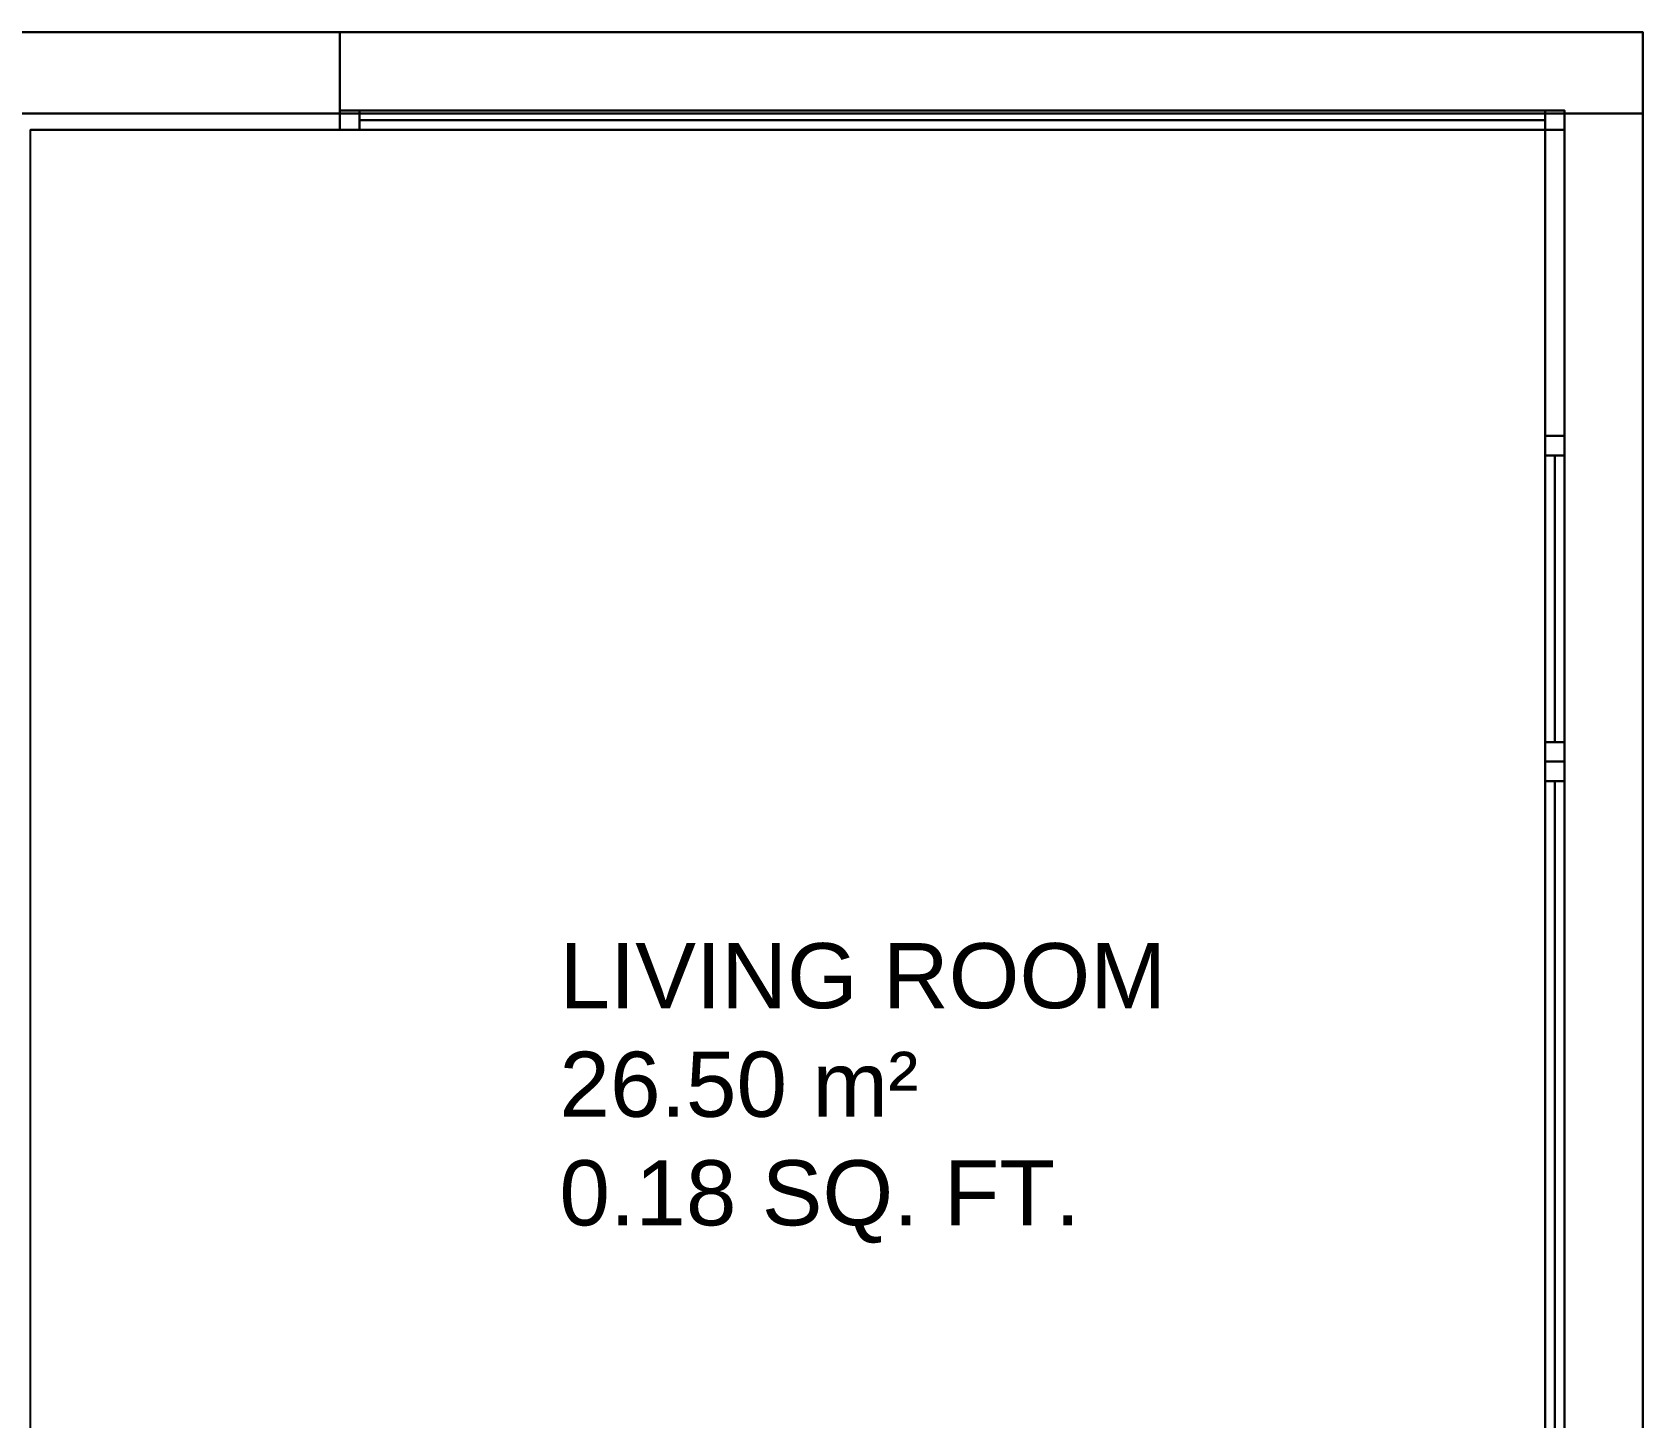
# Model space of a CAD drawing. Header units: metres. Extents: x 0 to 34.6, y -10.7 to 20.6.
# Drawn here: x 25.055 to 30, y 4.245 to 8.5 of the extents above; entities that cross this region are included whole.
import ezdxf

# ---------------------------------------------------------------- set-up
doc = ezdxf.new("R2010")
doc.units = ezdxf.units.M
doc.header["$MEASUREMENT"] = 0
doc.layers.get('0').update_dxf_attribs({"linetype": 'CONTINUOUS'})
doc.layers.add('PYDXF', color=90, linetype='CONTINUOUS')
doc.styles.get("Standard").update_dxf_attribs({"font": 'ARIAL.TTF'})

msp = doc.modelspace()

# ---------------------------------------------------------------- linework, layer by layer
for points in [[(24.6, 8.25), (24.6, 8.5), (26, 8.5), (26, 8.25)], [(26, 8.5), (26, 8.5), (24.6, 8.5)], [(26, 8.5), (24.6, 8.5), (24.6, 8.5), (26, 8.5)], [(24.6, 8.25), (26, 8.25), (26, 8.5), (24.6, 8.5)], [(26, 8.25), (26, 8.5), (30, 8.5), (30, 8.25)], [(26, 8.25), (30, 8.25), (30, 8.5), (26, 8.5)], [(30, 8.5), (26, 8.5), (26, 8.5), (30, 8.5)], [(26, 8.25), (26, 8.25), (26, 8.5)], [(30, 8.25), (30, 8.5), (30, 8.5), (30, 8.25)], [(26, 8.2, 0.1), (26, 8.26, 0.1), (26.06, 8.26, 0.1), (26.06, 8.2, 0.1)], [(26.06, 8.26, 0.1), (26, 8.26, 0.1), (26, 8.26, 0.1), (26.06, 8.26, 0.1)], [(26, 8.26, 0.1), (26, 8.2, 0.1), (26, 8.2, 0.1), (26, 8.26, 0.1)], [(26, 8.26, 0.1), (26, 8.2, 0.1), (26, 8.2, 0.1), (26, 8.26, 0.1)], [(26.06, 8.26, 0.1), (26, 8.26, 0.1), (26, 8.26, 0.1), (26.06, 8.26, 0.1)], [(26, 8.2, 0.1), (26.06, 8.2, 0.1), (26.06, 8.26, 0.1), (26, 8.26, 0.1)], [(26, 8.26, 0.1), (26, 8.2, 0.1), (26, 8.2, 0.1), (26, 8.26, 0.1)], [(26.06, 8.26, 0.1), (26, 8.26, 0.1), (26, 8.26, 0.1), (26.06, 8.26, 0.1)], [(26.06, 8.2, 0.1), (26.06, 8.26, 0.1), (29.7, 8.26, 0.1), (29.7, 8.2, 0.1)], [(26.06, 8.2, 0.1), (29.7, 8.2, 0.1), (29.7, 8.26, 0.1), (26.06, 8.26, 0.1)], [(29.7, 8.26, 0.1), (26.06, 8.26, 0.1), (26.06, 8.26, 0.1), (29.7, 8.26, 0.1)], [(26.06, 8.2, 0.1), (26.06, 8.26, 0.1), (26.06, 8.26, 0.1), (26.06, 8.2, 0.1)], [(29.7, 8.26, 0.1), (26.06, 8.26, 0.1), (26.06, 8.2, 0.1), (29.7, 8.2, 0.1)], [(29.7, 8.2, 0.1), (26.06, 8.2, 0.1), (26.06, 8.26, 0.1), (29.7, 8.26, 0.1)], [(29.7, 8.26, 0.1), (26.06, 8.26, 0.1), (26.06, 8.26, 0.1), (29.7, 8.26, 0.1)], [(29.7, 8.2, 0.1), (29.7, 8.26, 0.1), (29.76, 8.26, 0.1), (29.76, 8.2, 0.1)], [(29.76, 8.26, 0.1), (29.7, 8.26, 0.1), (29.7, 8.26, 0.1), (29.76, 8.26, 0.1)], [(29.76, 8.26, 0.1), (29.7, 8.26, 0.1), (29.7, 8.26, 0.1), (29.76, 8.26, 0.1)], [(29.7, 8.26, 0.1), (29.7, 8.2, 0.1), (29.7, 8.2, 0.1), (29.7, 8.26, 0.1)], [(29.76, 8.26, 0.1), (29.7, 8.26, 0.1), (29.7, 8.26, 0.1), (29.76, 8.26, 0.1)], [(29.7, 8.2, 0.1), (29.76, 8.2, 0.1), (29.76, 8.26, 0.1), (29.7, 8.26, 0.1)], [(29.76, 8.2, 0.1), (29.76, 8.26, 0.1), (29.76, 8.26, 0.1), (29.76, 8.2, 0.1)], [(29.76, 8.2, 0.1), (29.76, 8.26, 0.1), (29.76, 8.26, 0.1), (29.76, 8.2, 0.1)], [(29.76, 8.2, 0.1), (29.76, 8.26, 0.1), (29.76, 8.26, 0.1), (29.76, 8.2, 0.1)], [(24.6, 8.25), (24.6, 8.25), (26, 8.25)], [(26.06, 8.23, 0.1), (29.7, 8.23, 0.1), (29.7, 8.23, 0.1), (26.06, 8.23, 0.1)], [(30, 0.25), (30, 8.25), (30, 8.25), (30, 0.25)], [(29.7, 8.2, 0.1), (25.05, 8.2, 0.1), (25.05, 8.2, 0.1), (29.7, 8.2, 0.1)], [(26, 8.2, 0.1), (26.06, 8.2, 0.1), (26.06, 8.2, 0.1), (26, 8.2, 0.1)], [(26, 8.2, 0.1), (26.06, 8.2, 0.1), (26.06, 8.2, 0.1), (26, 8.2, 0.1)], [(26, 8.2, 0.1), (26.06, 8.2, 0.1), (26.06, 8.2, 0.1), (26, 8.2, 0.1)], [(26.06, 8.2, 0.1), (29.7, 8.2, 0.1), (29.7, 8.2, 0.1), (26.06, 8.2, 0.1)], [(29.7, 8.2, 0.1), (26.06, 8.2, 0.1), (26.06, 8.2, 0.1), (29.7, 8.2, 0.1)], [(29.7, 8.2, 0.1), (29.76, 8.2, 0.1), (29.76, 8.2, 0.1), (29.7, 8.2, 0.1)], [(29.7, 8.2, 0.1), (29.76, 8.2, 0.1), (29.76, 8.2, 0.1), (29.7, 8.2, 0.1)], [(29.7, 8.2, 0.1), (29.76, 8.2, 0.1), (29.76, 8.2, 0.1), (29.7, 8.2, 0.1)], [(29.7, 6.5, 0.1), (29.7, 8.2, 0.1), (29.7, 8.2, 0.1), (29.7, 6.5, 0.1)], [(29.76, 8.2, 0.1), (29.76, 7.26, 0.1), (29.76, 7.26, 0.1), (29.76, 8.2, 0.1)], [(29.7, 7.26, 0.1), (29.76, 7.26, 0.1), (29.76, 7.2, 0.1), (29.7, 7.2, 0.1)], [(29.7, 7.26, 0.1), (29.7, 7.2, 0.1), (29.7, 7.2, 0.1), (29.7, 7.26, 0.1)], [(29.7, 7.26, 0.1), (29.7, 7.2, 0.1), (29.7, 7.2, 0.1), (29.7, 7.26, 0.1)], [(29.76, 7.26, 0.1), (29.7, 7.26, 0.1), (29.7, 7.26, 0.1), (29.76, 7.26, 0.1)], [(29.7, 7.26, 0.1), (29.7, 7.2, 0.1), (29.7, 7.2, 0.1), (29.7, 7.26, 0.1)], [(29.76, 7.26, 0.1), (29.7, 7.26, 0.1), (29.7, 7.26, 0.1), (29.76, 7.26, 0.1)], [(29.7, 7.26, 0.1), (29.7, 7.2, 0.1), (29.76, 7.2, 0.1), (29.76, 7.26, 0.1)], [(29.76, 7.26, 0.1), (29.7, 7.26, 0.1), (29.7, 7.26, 0.1), (29.76, 7.26, 0.1)], [(29.76, 7.2, 0.1), (29.76, 7.26, 0.1), (29.76, 7.26, 0.1), (29.76, 7.2, 0.1)], [(29.76, 7.2, 0.1), (29.76, 7.26, 0.1), (29.76, 7.26, 0.1), (29.76, 7.2, 0.1)], [(29.76, 7.2, 0.1), (29.76, 7.26, 0.1), (29.76, 7.26, 0.1), (29.76, 7.2, 0.1)], [(29.7, 7.2, 0.1), (29.76, 7.2, 0.1), (29.76, 6.32, 0.1), (29.7, 6.32, 0.1)], [(29.7, 7.2, 0.1), (29.7, 6.32, 0.1), (29.76, 6.32, 0.1), (29.76, 7.2, 0.1)], [(29.7, 7.2, 0.1), (29.7, 6.32, 0.1), (29.7, 6.32, 0.1), (29.7, 7.2, 0.1)], [(29.7, 7.2, 0.1), (29.76, 7.2, 0.1), (29.76, 7.2, 0.1), (29.7, 7.2, 0.1)], [(29.76, 6.32, 0.1), (29.76, 7.2, 0.1), (29.7, 7.2, 0.1), (29.7, 6.32, 0.1)], [(29.7, 6.32, 0.1), (29.7, 7.2, 0.1), (29.7, 7.2, 0.1), (29.7, 6.32, 0.1)], [(29.7, 6.32, 0.1), (29.7, 7.2, 0.1), (29.76, 7.2, 0.1), (29.76, 6.32, 0.1)], [(29.73, 7.2, 0.1), (29.73, 6.32, 0.1), (29.73, 6.32, 0.1), (29.73, 7.2, 0.1)], [(29.76, 6.32, 0.1), (29.76, 7.2, 0.1), (29.76, 7.2, 0.1), (29.76, 6.32, 0.1)], [(29.76, 6.32, 0.1), (29.76, 7.2, 0.1), (29.76, 7.2, 0.1), (29.76, 6.32, 0.1)], [(29.7, 6.4252, 0.1), (29.7, 6.5, 0.1), (29.7, 6.5, 0.1), (29.7, 6.4252, 0.1)], [(29.7, 6.4154, 0.1), (29.7, 6.4252, 0.1), (29.7, 6.4252, 0.1), (29.7, 6.4154, 0.1)], [(29.7, 6.4, 0.1), (29.7, 6.4154, 0.1), (29.7, 6.4154, 0.1), (29.7, 6.4, 0.1)], [(29.7, 5.099, 0.1), (29.7, 6.4, 0.1), (29.7, 6.4, 0.1), (29.7, 5.099, 0.1)], [(29.7, 6.32, 0.1), (29.76, 6.32, 0.1), (29.76, 6.26, 0.1), (29.7, 6.26, 0.1)], [(29.7, 6.32, 0.1), (29.7, 6.26, 0.1), (29.7, 6.26, 0.1), (29.7, 6.32, 0.1)], [(29.76, 6.32, 0.1), (29.7, 6.32, 0.1), (29.7, 6.32, 0.1), (29.76, 6.32, 0.1)], [(29.7, 6.32, 0.1), (29.7, 6.26, 0.1), (29.7, 6.26, 0.1), (29.7, 6.32, 0.1)], [(29.7, 6.32, 0.1), (29.7, 6.26, 0.1), (29.76, 6.26, 0.1), (29.76, 6.32, 0.1)], [(29.7, 6.32, 0.1), (29.7, 6.26, 0.1), (29.7, 6.26, 0.1), (29.7, 6.32, 0.1)], [(29.76, 6.26, 0.1), (29.76, 6.32, 0.1), (29.76, 6.32, 0.1), (29.76, 6.26, 0.1)], [(29.76, 6.26, 0.1), (29.76, 6.32, 0.1), (29.76, 6.32, 0.1), (29.76, 6.26, 0.1)], [(29.76, 6.26, 0.1), (29.76, 6.32, 0.1), (29.76, 6.32, 0.1), (29.76, 6.26, 0.1)], [(29.7, 6.26, 0.1), (29.76, 6.26, 0.1), (29.76, 6.26, 0.1), (29.7, 6.26, 0.1)], [(29.7, 6.26, 0.1), (29.76, 6.26, 0.1), (29.76, 6.26, 0.1), (29.7, 6.26, 0.1)], [(29.7, 6.26, 0.1), (29.76, 6.26, 0.1), (29.76, 6.26, 0.1), (29.7, 6.26, 0.1)], [(29.7, 6.26, 0.1), (29.76, 6.26, 0.1), (29.76, 6.2, 0.1), (29.7, 6.2, 0.1)], [(29.7, 6.26, 0.1), (29.7, 6.2, 0.1), (29.7, 6.2, 0.1), (29.7, 6.26, 0.1)], [(29.7, 6.26, 0.1), (29.7, 6.2, 0.1), (29.7, 6.2, 0.1), (29.7, 6.26, 0.1)], [(29.76, 6.26, 0.1), (29.7, 6.26, 0.1), (29.7, 6.26, 0.1), (29.76, 6.26, 0.1)], [(29.7, 6.26, 0.1), (29.7, 6.2, 0.1), (29.7, 6.2, 0.1), (29.7, 6.26, 0.1)], [(29.76, 6.26, 0.1), (29.7, 6.26, 0.1), (29.7, 6.26, 0.1), (29.76, 6.26, 0.1)], [(29.7, 6.26, 0.1), (29.7, 6.2, 0.1), (29.76, 6.2, 0.1), (29.76, 6.26, 0.1)], [(29.76, 6.26, 0.1), (29.7, 6.26, 0.1), (29.7, 6.26, 0.1), (29.76, 6.26, 0.1)], [(29.76, 6.2, 0.1), (29.76, 6.26, 0.1), (29.76, 6.26, 0.1), (29.76, 6.2, 0.1)], [(29.76, 6.2, 0.1), (29.76, 6.26, 0.1), (29.76, 6.26, 0.1), (29.76, 6.2, 0.1)], [(29.76, 6.2, 0.1), (29.76, 6.26, 0.1), (29.76, 6.26, 0.1), (29.76, 6.2, 0.1)], [(29.7, 6.2, 0.1), (29.76, 6.2, 0.1), (29.76, 2.56, 0.1), (29.7, 2.56, 0.1)], [(29.7, 6.2, 0.1), (29.7, 2.56, 0.1), (29.76, 2.56, 0.1), (29.76, 6.2, 0.1)], [(29.7, 6.2, 0.1), (29.7, 2.56, 0.1), (29.7, 2.56, 0.1), (29.7, 6.2, 0.1)], [(29.7, 6.2, 0.1), (29.76, 6.2, 0.1), (29.76, 6.2, 0.1), (29.7, 6.2, 0.1)], [(29.76, 2.56, 0.1), (29.76, 6.2, 0.1), (29.7, 6.2, 0.1), (29.7, 2.56, 0.1)], [(29.7, 2.56, 0.1), (29.7, 6.2, 0.1), (29.7, 6.2, 0.1), (29.7, 2.56, 0.1)], [(29.7, 2.56, 0.1), (29.7, 6.2, 0.1), (29.76, 6.2, 0.1), (29.76, 2.56, 0.1)], [(29.73, 6.2, 0.1), (29.73, 2.56, 0.1), (29.73, 2.56, 0.1), (29.73, 6.2, 0.1)], [(29.76, 2.56, 0.1), (29.76, 6.2, 0.1), (29.76, 6.2, 0.1), (29.76, 2.56, 0.1)], [(29.76, 2.56, 0.1), (29.76, 6.2, 0.1), (29.76, 6.2, 0.1), (29.76, 2.56, 0.1)], [(29.7, 4.55, 0.1), (29.7, 5.099, 0.1), (29.7, 5.099, 0.1), (29.7, 4.55, 0.1)], [(29.7, 4.45, 0.1), (29.7, 4.55, 0.1), (29.7, 4.55, 0.1), (29.7, 4.45, 0.1)], [(29.7, 4.33, 0.1), (29.7, 4.45, 0.1), (29.7, 4.45, 0.1), (29.7, 4.33, 0.1)], [(29.7, 3.7055, 0.1), (29.7, 4.33, 0.1), (29.7, 4.33, 0.1), (29.7, 3.7055, 0.1)]]:
    msp.add_3dface(points)
at = {"layer": 'PYDXF', "linetype": 'Continuous'}
msp.add_lwpolyline([(0, 8.5), (30, 8.5), (30, 0), (0, 0)], close=True, dxfattribs=at)
at = {"layer": 'PYDXF', "linetype": 'Continuous', "elevation": 0.1}
msp.add_lwpolyline([(25.05, 8.2), (29.7, 8.2), (29.7, 2.5), (25.05, 2.5)], close=True, dxfattribs=at)

# ---------------------------------------------------------------- texts
at = {"layer": 'PYDXF', "linetype": 'Continuous', "insert": (26.6736, 5.7027), "char_height": 0.2, "attachment_point": 1}
msp.add_mtext_dynamic_manual_height_columns('LIVING ROOM\\P26.50 m²\\P0.18 SQ. FT.', width=2.267316, gutter_width=5, heights=[0], dxfattribs=at)

doc.saveas('drawing.dxf')
